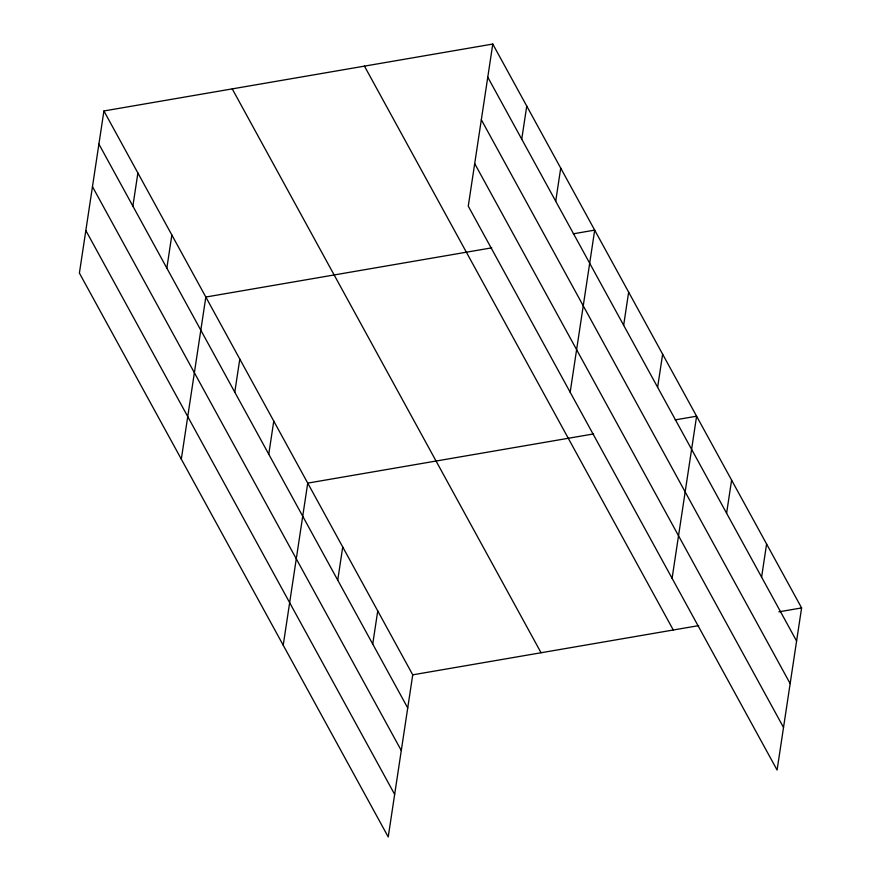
<?xml version="1.0" encoding="UTF-8"?>
<svg xmlns="http://www.w3.org/2000/svg" width="881" height="881" viewBox="0 0 881 881"><rect width="100%" height="100%" fill="white"/><g stroke="black" fill="none" stroke-linecap="round" stroke-linejoin="round"><path stroke-width="1.32" d="M103.914 110.962L79.4 273.077L388.224 836.95L412.737 674.835L103.914 110.962L492.776 44.05L801.6 607.923L777.086 770.038L468.263 206.165L492.776 44.05M132.877 206.11L137.888 172.984M166.839 268.143L171.85 235.018M181.31 459.155L205.824 297.04L491.763 247.836M234.786 392.188L239.797 359.063M268.76 454.222L273.771 421.096M283.219 645.233L307.733 483.118L593.673 433.915M337.731 580.15L342.731 547.024M372.729 644.055L377.74 610.929M521.739 139.198L526.75 106.072M555.713 201.231L560.723 168.106M570.172 392.243L594.697 230.128L573.311 233.806M623.649 325.276L628.66 292.151M657.622 387.299L662.633 354.184M672.093 578.321L696.607 416.206L675.22 419.885M726.594 513.238L731.604 480.112M761.591 577.143L766.602 544.018M412.737 674.835L698.677 625.631M778.881 611.832L801.6 607.923M487.777 77.176L796.6 641.049M481.334 119.739L790.158 683.612M474.705 163.602L783.528 727.475M364.459 66.13L673.282 630.003M232.243 88.882L541.066 652.755M98.903 144.088L407.727 707.961M92.461 186.651L401.284 750.524M85.831 230.514L394.655 794.387"/></g></svg>
